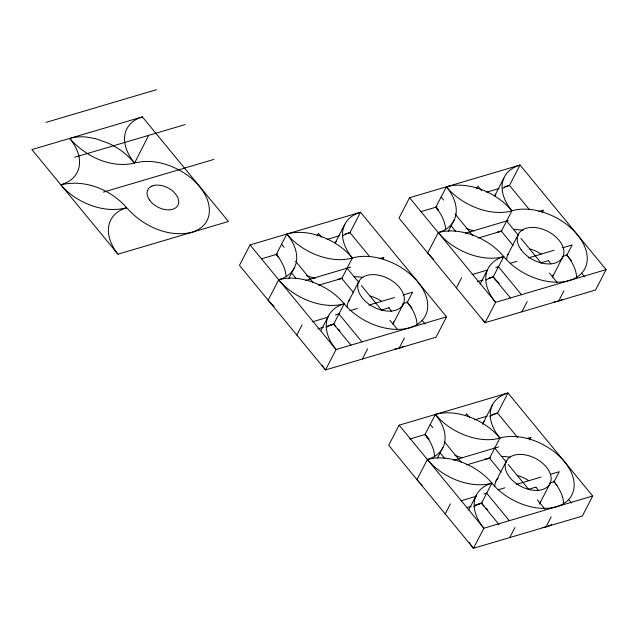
<?xml version="1.0" encoding="UTF-8"?>
<svg xmlns="http://www.w3.org/2000/svg" width="638" height="638" viewBox="0 0 638 638"><rect width="100%" height="100%" fill="white"/><g stroke="black" fill="none" stroke-linecap="round" stroke-linejoin="round"><path stroke-width="0.96" d="M134.427 162.873L142.609 161.621A50.227 32.219 27.4 0 1 168.831 165.386C183.234 170.745 196.552 180.139 204.447 193.545A50.601 32.458 27.4 0 1 207.183 220.254A49.317 31.637 27.4 0 1 191.607 232.391C167.571 237.846 142.386 225.7 126.699 207.725C108.954 212.518 89.854 207.015 74.79 197.238A46.566 29.866 27.4 0 1 60.921 184.868L67.947 181.894A51.231 32.865 27.4 0 0 79.455 160.042A49.796 31.94 27.4 0 0 69.678 138.406C85.34 156.374 110.557 168.663 134.578 163.065L148.479 135.647M250.04 244.936L239.473 265.328L325.508 369.928L436.001 337.231L446.568 316.839L360.534 212.239L250.04 244.936L336.082 349.536L325.508 369.928A49.892 32.004 27.4 0 1 322.078 365.279M288.759 278.647L294.485 267.601M317.094 235.885L318.418 233.333L321.576 237.176M335.078 243.126L344.767 224.44M296.829 335.062L302.117 324.862M342.486 235.924A49.892 32.004 27.4 0 1 349.959 232.631L360.534 212.239A49.892 32.004 27.4 0 0 352.383 258.007L341.809 278.391A49.892 32.004 27.4 0 1 337.51 279.396M320.978 330.412L328.466 315.969M286.055 275.959A49.892 32.004 27.4 0 0 276.302 254.426L286.869 234.034A49.892 32.004 27.4 0 0 352.383 258.007A49.892 32.004 27.4 0 1 417.89 281.972A49.892 32.004 27.4 0 1 409.74 327.741A49.892 32.004 27.4 0 1 344.233 303.768L333.658 324.16A49.892 32.004 27.4 0 0 326.185 327.461M348.468 301.543L359.042 281.151M409.564 197.724L398.997 218.116L485.04 322.716L595.533 290.019L606.1 269.635L520.058 165.027L409.564 197.724L495.606 302.332L485.04 322.716A49.892 32.004 27.4 0 1 482.24 319.016M383.047 258.996L383.924 257.297L379.163 258.709M362.344 359.027L367.624 348.834M392.952 324.136L403.08 304.589A24.946 16.006 27.4 0 0 376.755 274.882A24.946 16.006 27.4 0 0 363.349 299.142A24.946 16.006 27.4 0 0 403.08 304.589M402.562 303.776L407.323 302.364L412.603 292.164L403.08 294.987M448.251 231.427L454.415 219.528M476.626 188.673L477.942 186.121L481.738 190.738M399.173 348.133L404.452 337.933M494.641 195.938L503.884 178.098M456.361 287.85L461.641 277.658M399.125 425.179L388.717 445.268L473.468 548.297L582.303 516.094L592.71 496.005L507.96 392.976L399.125 425.179L483.875 528.216L473.468 548.297A49.15 31.525 27.4 0 1 470.82 544.804M502.457 188.449A49.892 32.004 27.4 0 1 509.491 185.419L520.058 165.027A49.892 32.004 27.4 0 0 511.907 210.795L501.34 231.187A49.892 32.004 27.4 0 1 497.337 232.136M480.103 284.07L487.591 269.627M445.651 229.792A49.892 32.004 27.4 0 0 435.826 207.214L446.401 186.83A49.892 32.004 27.4 0 0 511.907 210.795A49.892 32.004 27.4 0 1 577.422 234.768A49.892 32.004 27.4 0 1 569.271 280.529A49.892 32.004 27.4 0 1 503.757 256.564L493.19 276.956A49.892 32.004 27.4 0 0 486.156 279.978M507.8 254.721L518.367 234.329M409.716 439.048L424.996 434.526L435.403 414.445A49.15 31.525 27.4 0 1 499.929 438.051A49.142 31.525 27.4 0 1 564.463 461.665A49.142 31.525 27.4 0 1 556.432 506.747A49.142 31.525 27.4 0 1 491.906 483.133A49.15 31.525 27.4 0 0 427.372 459.527A49.15 31.525 27.4 0 0 435.403 414.445A49.15 31.525 27.4 0 0 499.929 438.051L489.521 458.14A49.15 31.525 27.4 0 1 484.433 459.264M542.133 212.637L543.456 210.093L538.695 211.505M437.516 457.901L442.947 447.421M465.612 415.426L466.474 413.751L469.64 417.595M521.868 311.822L527.155 301.622M562.812 256.994L552.245 277.386A24.946 16.006 27.4 0 0 553.058 275.13M482.432 424.294L492.384 405.082M445.212 513.957L450.42 503.908M558.705 300.921L563.984 290.729M468.635 510.081L476.331 495.24M419.971 482.99A49.15 31.525 27.4 0 1 416.965 479.609L427.372 459.527A49.15 31.525 27.4 0 0 491.906 483.133L481.491 503.215A49.15 31.525 27.4 0 0 473.851 506.644M495.941 481.204L506.349 461.122M529.7 439.869L531.007 437.365L527.187 438.489M509.746 537.563L514.946 527.522M539.429 504.084L550.179 483.341M546.024 526.828L551.224 516.788M142.394 116.89L31.9 149.587L117.942 254.187L228.436 221.49L142.394 116.89L138.789 118.182A49.174 31.541 27.4 0 0 128.374 126.292L126.787 128.94A50.538 32.418 27.4 0 0 131.659 159.181L134.57 163.057M151.9 186.057L154.46 185.299M45.992 122.4L156.477 89.703M74.67 157.267L185.164 124.569M60.921 184.868C84.774 178.927 110.821 189.566 126.675 207.701L123.038 209.033A50.37 32.315 27.4 0 0 112.424 217.247L110.789 219.927A51.925 33.312 27.4 0 0 115.263 250.495L117.942 254.187M103.428 192.11L213.913 159.412M261.381 258.845L277.57 254.052M327.103 239.394L339.48 235.725M345.198 234.034L349.959 232.631L369.569 256.468M420.905 211.633L437.102 206.84M486.627 192.182L499.012 188.521M504.73 186.83L509.491 185.419L529.101 209.264M305.817 280.417L350.589 267.163M465.349 233.205L508.215 220.525M318.633 285.25L342.446 278.208M478.165 238.046L501.978 230.996M312.596 321.767L327.836 317.253M335.452 314.997L339.264 313.872M349.744 310.77L357.36 308.513M368.788 305.131L394.507 297.523M472.12 274.555L487.36 270.049M495.933 267.505L498.788 266.66M510.225 263.279L516.892 261.309M528.32 257.927L554.039 250.311M562.612 247.775L572.134 244.96L566.847 255.152L562.086 256.564M317.788 328.857L323.498 327.166M327.31 326.042L333.977 324.064M381.604 309.972L389.228 307.715M477.312 281.653L483.03 279.962M488.748 278.264L493.509 276.86M541.136 262.768L548.752 260.511M446.568 316.839L336.082 349.536A49.892 32.004 27.4 0 1 344.233 303.768A49.892 32.004 27.4 0 1 278.718 279.803A49.892 32.004 27.4 0 0 286.869 234.034A49.892 32.004 27.4 0 1 352.383 258.007M606.1 269.635L495.606 302.332A49.892 32.004 27.4 0 1 503.757 256.564A49.892 32.004 27.4 0 0 438.25 232.591A49.892 32.004 27.4 0 0 446.401 186.83A49.892 32.004 27.4 0 1 511.907 210.795M474.64 419.836L487.049 416.167M491.818 414.756L497.552 413.057L507.96 392.976A49.142 31.525 27.4 0 0 499.929 438.059M453.674 460.245L498.541 446.967M466.609 464.919L490.478 457.853M460.923 500.806L476.195 496.284M483.835 494.027L486.698 493.174M498.158 489.785L504.833 487.807M516.294 484.417L541.112 477.072M550.666 474.249L559.255 471.705L554.047 481.746L549.278 483.157M467.175 507.457L470.996 506.325M474.808 505.192L482.448 502.935M528.272 489.378L535.912 487.113M592.71 496.005L483.875 528.216A49.15 31.525 27.4 0 1 491.906 483.133M134.387 162.826L127.967 156.135A51.152 32.809 27.4 0 0 108.484 143.279L95.62 138.701L87.063 137.13A46.933 30.106 27.4 0 0 71.065 137.991M566.432 254.642L571.489 260.79M581.617 273.104L584.775 276.948M506.412 220.732L518.431 235.35M520.967 238.421L541.207 263.039M549.438 273.032L557.03 282.267M501.133 230.932L513.151 245.542M441.113 197.022L443.641 200.101M455.03 213.945L472.75 235.478M498.055 266.245L521.461 294.7M438.362 210.293L435.826 207.214A49.892 32.004 27.4 0 0 438.362 210.093M451.01 225.677L455.444 231.06M492.767 276.437L510.48 297.978M406.9 301.854L411.965 308.002M422.085 320.308L425.243 324.152M517.785 437.66L497.552 413.057A49.142 31.525 27.4 0 0 489.912 416.486M553.84 481.491L556.998 485.335M569.016 499.945L571.544 503.023M346.881 267.944L358.907 282.554M361.435 285.633L381.684 310.243M389.906 320.244L397.498 329.471M494.306 447.581L506.325 462.191M508.223 464.504L529.093 489.872M537.316 499.873L544.9 509.1M341.601 278.136L353.619 292.754M489.099 457.629L501.117 472.232M430.195 424.485L432.731 427.564M444.112 441.4L461.186 462.167M486.491 492.919L509.26 520.6M281.581 244.234L284.117 247.305M295.506 261.149L313.218 282.69M338.523 313.457L361.929 341.912M434.677 456.991A49.15 31.525 27.4 0 0 424.996 434.526L428.792 439.143M440.172 452.98L444.598 458.363M481.283 502.959L498.988 524.492M278.83 257.505L276.302 254.426A49.892 32.004 27.4 0 0 278.543 257.002M291.486 272.889L295.912 278.272M333.235 323.649L350.956 345.182M149.436 199.933L151.421 202.35A16.923 10.854 27.4 0 0 171.303 209.607L173.847 208.865A16.923 10.854 27.4 0 0 176.303 194.989L174.326 192.564A16.923 10.854 27.4 0 0 154.484 185.331M462.494 457.813A49.15 31.525 27.4 0 1 454.83 455.388M429.079 439.016A49.15 31.525 27.4 0 1 424.996 434.534M494.785 486.371A24.571 15.759 27.4 0 1 497.177 479.337M497.68 478.771A24.571 15.759 27.4 0 1 498.23 478.237M517.227 475.493A24.571 15.759 27.4 0 1 528.711 480.669M536.08 487.32A24.571 15.759 27.4 0 1 538.36 490.646M540.49 501.301A24.571 15.759 27.4 0 1 539.772 503.422M470.023 543.624A49.15 31.525 27.4 0 1 469.273 542.436M479.01 503.86A49.15 31.525 27.4 0 0 481.491 503.222A49.142 31.525 27.4 0 0 484.473 506.564M422.165 485.175A49.15 31.525 27.4 0 1 421.056 484.09M551.607 524.595A49.142 31.525 27.4 0 1 542.93 527.594M487.775 509.778A49.142 31.525 27.4 0 1 486.084 508.191M501.404 456.497A49.142 31.525 27.4 0 1 510.193 457.167M553.577 481.18A49.142 31.525 27.4 0 1 563.697 503.422M483.006 423.321A49.142 31.525 27.4 0 1 484.226 421.59M149.483 199.949A16.923 10.854 27.4 0 1 151.956 186.081M330.827 324.878A49.892 32.004 27.4 0 0 333.658 324.16A49.892 32.004 27.4 0 0 335.803 326.624M274.125 306.487A49.892 32.004 27.4 0 1 268.151 300.195L278.718 279.803A49.892 32.004 27.4 0 1 344.233 303.768M404.117 346.227A49.892 32.004 27.4 0 1 394.595 349.177M339.966 330.755A49.892 32.004 27.4 0 1 338.116 329.009M354.13 276.733A49.892 32.004 27.4 0 1 362.966 277.434M407.323 302.364A49.892 32.004 27.4 0 1 417.164 325.436M315.212 278.272A49.892 32.004 27.4 0 1 306.503 275.568M335.389 242.751A49.892 32.004 27.4 0 1 336.314 241.443M347.152 307.173A24.946 16.006 27.4 0 1 349.799 299.669M370.048 296.04A24.946 16.006 27.4 0 1 381.285 301.064M388.909 307.811A24.946 16.006 27.4 0 1 391.533 311.639M393.654 321.735A24.946 16.006 27.4 0 1 393.391 322.868M474.217 230.932A49.892 32.004 27.4 0 1 466.091 228.38M490.008 277.745A49.892 32.004 27.4 0 0 493.19 276.956A49.892 32.004 27.4 0 0 499.267 283.336M433.704 259.323A49.892 32.004 27.4 0 1 427.675 252.983L438.25 232.591A49.892 32.004 27.4 0 0 503.757 256.564M506.684 259.443A24.946 16.006 27.4 0 1 508.622 253.35M529.42 248.788A24.946 16.006 27.4 0 1 541.168 254.084M548.433 260.607A24.946 16.006 27.4 0 1 550.777 263.941M562.277 299.637A49.892 32.004 27.4 0 1 554.255 301.949M513.678 229.52A49.892 32.004 27.4 0 1 523.112 230.326M566.64 254.897A49.892 32.004 27.4 0 1 576.68 277.905M494.921 195.539A49.892 32.004 27.4 0 1 495.893 194.167M510.671 478.508A24.571 15.759 27.4 0 0 549.836 484.003A24.571 15.759 27.4 0 0 524.037 454.687A24.571 15.759 27.4 0 0 510.671 478.508M521.15 249.793A24.946 16.006 27.4 0 0 561.496 259.004A24.946 16.006 27.4 0 0 539.118 228.189A24.946 16.006 27.4 0 0 521.15 249.793"/></g></svg>
